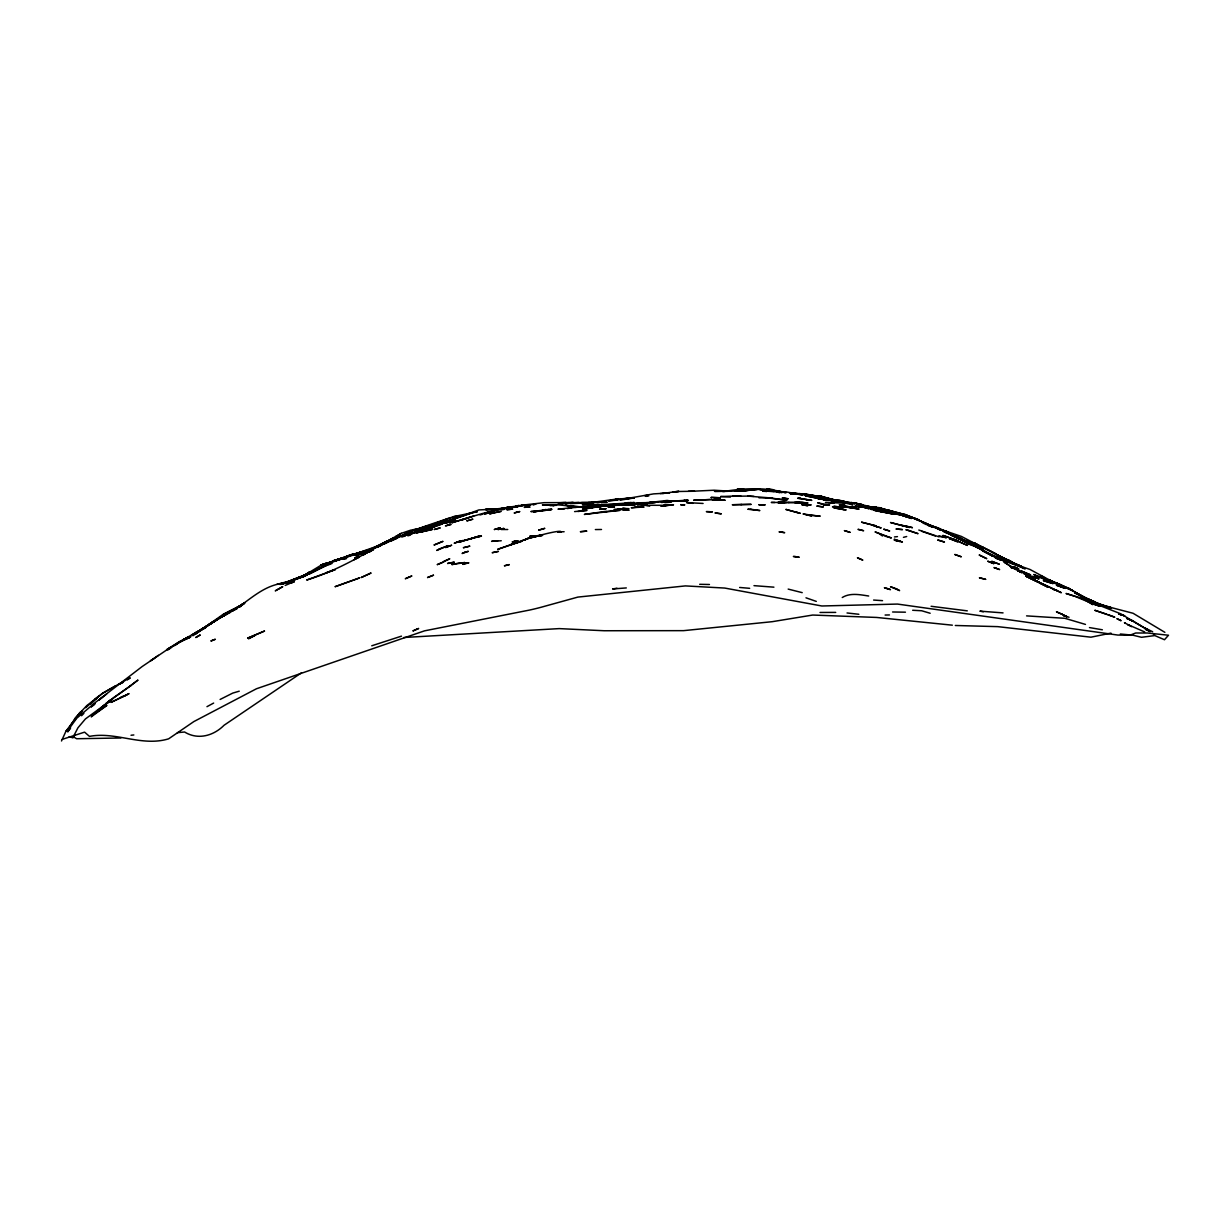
<?xml version="1.0" encoding="UTF-8"?>
<svg xmlns="http://www.w3.org/2000/svg" width="1230" height="1230" viewBox="0 0 1230 1230"><rect width="100%" height="100%" fill="white"/><g stroke="black" fill="none" stroke-linecap="round" stroke-linejoin="round"><path stroke-width="1.5" d="M61.5 740.983L66.005 731.112L72.862 722.01M62.253 739.353L84.578 732.142L89.467 736.386C115.758 731.281 141.788 747.01 168.618 738.83L193.848 721.58L256.44 688.769L424.55 630.836L529.469 610.08A128.965 66.728 -16.7 0 0 545.121 606.144L577.885 597.088L685.356 585.91L724.762 588.063L821.84 605.99L897.485 604.068L1117.809 635.064L1129.832 635.249L1135.674 633.004L1147.375 633.004L1168.5 635.234L1164.487 639.723L1154.801 635.587L1141.486 637.294L1132.845 635.172L1120.33 634.004M68.004 730.22L76.767 718.212L95.094 702.668L142.203 666.506L170.97 647.072L166.834 649.594M67.343 730.62L75.507 717.582L86.838 705.574L102.69 693.228L128.12 678.806M70.387 728.099L67.681 731.881L70.602 727.899M80.181 712.201L77.398 716.06L79.504 713.169M79.658 714.353L82.487 710.879M73.754 720.903L75.707 718.751M75.045 734.71L73.585 736.247L77.936 727.806L85.439 718.92L110.1 700.946L100.983 707.711M93.757 714.276L106.902 705.374L91.235 716.859L94.587 713.4M74.108 736.601L72.893 737.862L69.249 736.616M90.574 704.283L99.23 695.78L90.205 703.76M81.564 715.722L83.886 713.354M66.005 731.112L67.004 730.128M100.799 707.896L108.855 701.638L98.308 710.064M85.716 707.727L89.067 704.775M98.508 696.303L94.971 699.393L102.69 693.228L115.22 686.017M91.251 706.82L95.017 703.621L91.343 706.712L93.957 704.744M102.582 697.01L98.754 700.239L106.641 694.028M195.508 633.865L223.599 614.031L244.217 603.915M167.649 649.517L188.574 636.802M192.895 635.756L204.611 627.408L195.632 632.897L216.065 619.997L212.098 622.734M207.147 626.424L213.666 621.78L209.638 624.456M200.982 630.252L212.79 621.657M154.565 658.281L150.398 660.864L158.424 655.313M204.611 627.408L196.708 632.727L203.811 627.792M211.975 622.826L228.088 611.971L240.742 605.375M233.346 610.526C248.86 600.655 262.728 586.095 281.685 583.481L276.981 584.327L287.789 581.544L306.993 574.149L298.06 578.438L304.225 575.563L301.658 577.008L322.69 564.216L327.026 563.033L320.738 565.17L357.792 553.131L351.15 555.33M171.693 646.765L180.318 641.583M194.986 634.419L206.04 627.008L192.326 634.603M303.41 575.948L309.161 572.165L307.423 573.303M168.11 649.824L170.939 647.872M240.865 605.206L244.924 602.608L229.933 612.11L233.808 610.28M174.691 645.535L178.288 643.09M301.488 672.795L224.044 725.27C213.528 735.878 197.861 740.229 184.592 732.004L177.397 732.68M207.624 625.409L199.506 630.759L205.902 627.408M179.488 642.275L188.943 636.602L176.505 643.828M368.493 551.67L363.004 555.145L373.151 548.795L388.757 541.677L383.868 544.183M370.753 549.287L376.841 546.996L401.288 533.343L410.866 530.115L420.66 528.716L413.603 529.592M127.367 679.729L130.226 677.853L127.474 679.56M380.239 545.075L389.587 540.37L375.442 547.473L384.959 542.753M203.596 628.053L204.857 627.239M198.722 631.236L202.489 628.807L198.322 631.359M328.333 571.919L326.55 572.673L335.283 569.644L306.685 580.022C328.026 573.503 348.275 563.309 367.647 552.224M315.357 570.305L311.882 572.488L322.568 566.323L337.543 560.111L353.702 554.961L369.185 551.624M240.68 605.329L244.816 602.746L236.667 607.835M166.603 649.778L179.396 641.63L190.143 636.909M175.152 644.966L178.043 643.167M214.189 621.488L216.972 619.766L207.317 625.701L210.837 623.533M224.044 615.554L226.797 613.862M308.991 574.241L329.655 563.432M212.329 622.688L208.024 625.347L227.381 613.524L224.244 615.446M312.358 572.181L331.224 562.879L328.287 563.955L329.794 563.402M381.392 544.337L386.85 541.169L372.09 548.472L378.087 546.32L375.873 547.396L377.241 546.858L380.5 544.998L355.962 553.669M200.505 629.822L199.737 630.298L204.564 627.807L196.093 632.389M224.598 615.2L227.381 613.524M236.806 607.758L241.357 605.713L232.608 610.126L236.99 607.651M204.103 627.684L222.938 616.199M223.814 615.661L225.398 614.708L221.154 617.214M312.189 572.288L322.491 567.122L318.985 568.552M392.478 540.278L408.621 531.99L433.36 523.396L453.685 516.631L477.194 511.68M196.8 631.943L179.934 641.737L187.129 638.155M178.811 642.629L190.296 637.186L180.579 641.23M391.54 540.831L400.534 535.911L391.617 540.493M222.292 616.553L226.889 613.862M320.938 567.645L309.699 572.826L323.475 566.646M230.441 611.756L231.64 611.095M395.752 536.557L398.059 535.219M398.966 534.696L401.288 533.343M228.596 612.817L231.009 611.418M183.147 640.046L184.592 639.231M379.716 545.905L384.929 542.907L382.776 544.137M374.089 547.934L380.116 545.121M324.105 566.292L328.026 564.155L321.153 567.584L325.197 565.846L323.844 566.507M379.317 545.674L380.5 544.998M377.871 546.474L393.923 537.833L374.304 547.842L378.978 545.889L375.442 547.473M183.67 639.523L188.205 637.002M181.994 640.753L186.899 638.186L182.547 640.446M220.109 699.455L232.731 693.105L239.235 691.183M311.713 572.55L322.752 567.091M183.408 639.984L190.773 636.71M324.735 565.954L328.026 564.155M282.285 583.866L305.486 574.994L287.313 582.82M206.963 706.681L213.651 703.068M324.12 566.261L329.44 563.555L326.042 565.246M310.406 573.257L305.763 575.071L319.846 568.076L316.049 569.936M125.66 695.38L129.058 693.597L110.9 702.407L126.782 694.965L120.894 697.149M293.155 579.668L294.324 579.238L290.603 580.821L313.788 571.274M302.626 576.301L309.284 572.965M389.341 541.584L405.516 534.02M303.364 576.562L280.486 584.066L286.098 583.02L305.732 575.671M842.258 597.519C850.176 592.583 860.016 594.705 868.688 596.012M372.982 549.995L366.048 552.977M353.979 559.804L358.991 557.375M305.148 574.994L302.411 576.301L304.256 575.532M291.126 580.714L304.656 576.071L293.816 579.33L288.25 582.313L298.275 577.593L297.522 577.854M306.593 574.902L310.79 572.949M410.497 534.389L415.648 532.113L402.364 536.48M224.567 615.215L229.933 612.725M371.399 550.979L368.37 551.916L373.674 549.564M428.44 529.469L433.16 527.332L416.355 533.005L424.704 530.837L420.214 531.714L428.44 529.469L399.135 536.711L381.884 544.26L377.21 547.396L381.608 545.151M232.439 610.864L236.99 608.819M123.384 682.25L119.172 684.157L122.139 682.835M183.839 639.662L186.883 638.293M300.889 576.885L303.733 575.901L296.738 578.746L305.501 575.963M368.4 551.993L370.491 551.086M200.275 629.991L205.471 627.9L201.382 629.422M324.074 566.523L326.903 565.431M285.222 585.434L289.742 583.512M338.235 559.343L329.532 562.71L331.746 561.787M376.595 547.135L374.043 548.042L378.779 546.212M374.058 548.165L376.58 547.135M307.638 574.533L290.603 580.821M370.522 549.287L373.028 548.273M293.263 579.776L304.44 575.671L297.675 578.085L303.948 576.04L299.674 577.147L300.458 576.855M328.256 564.954L332.115 563.417M331.347 561.849L327.257 563.371L333.53 561.034M426.103 527.163L415.448 531.652L431.653 525.195M302.472 576.378L313.05 571.812L289.481 581.59L305.071 575.379M367.97 550.225L372.752 548.488L346.845 556.237L368.908 549.933L361.051 552.316L367.632 550.517L365.003 551.255M330.101 571.274L333.453 570.028M344.431 557.052L340.479 558.543L369.261 549.795L364.603 551.532M518.768 542.107L515.77 543.014L521.797 541.262L497.704 549.318L530.453 537.602L542.691 535.019L527.47 538.555L542.399 534.912L533.328 536.495M371.675 548.888L363.865 551.594L372.752 548.488M471.167 516.861L451.81 522.765C477.778 514.955 503.839 505.868 531.129 504.746L515.954 506.222L528.024 504.777M464.755 515.201L445.214 521.981L471.167 513.264M339.803 558.774L335.79 560.234L342.078 557.928M473.719 515.97L460.574 520.244L466.139 518.722M436.204 523.319L439.033 522.289L436.05 523.334M355.824 555.606L357.377 555.053M332.715 561.357L345.784 557.19L343.662 557.913M530.453 537.602L521.72 540.923M462.495 515.939L478.916 509.912L500.133 508.959L496.966 509.174M366.371 550.809L367.801 550.302M423.674 531.083L438.879 524.672L420.921 531.929L442.785 523.734M350.027 555.114L346.045 556.498L352.38 554.423M447.92 518.63L459.713 515.877M450.134 521.812L455.546 519.967L441.355 523.626L420.599 531.775L423.151 531.222M240.619 606.313L237.605 607.359L240.88 606.39M463.157 540.954L460.235 541.83L478.193 536.511L460.051 541.615L481.161 536.08L475.072 537.279M469.168 539.263L472.212 538.233M187.59 637.817L190.65 636.756M412.973 533.021L415.648 532.113L407.607 534.666M401.472 636.141L371.752 645.796M407.238 533.144L412.926 531.252M357.023 557.144L359.606 556.59L354.793 557.82L357.269 557.052M347.137 556.744L349.843 555.868M442.969 522.335L440.033 523.134L454.085 519.245M603.884 506.299L612.74 504.884L628.115 504.531L606.544 505.161L585.311 508.682L591.476 508.052M345.784 557.19L339.511 559.066L342.278 558.297M416.432 529.392L433.16 524.272M516.216 506.145L518.952 505.315M280.855 584.142L279.81 584.45L285.068 583.22M480.054 514.94L482.852 514.14M362.942 551.793L366.894 550.656M342.57 558.681L335.928 560.742L343.923 558.359L340.772 559.096M416.786 529.377L420.045 528.47M618.306 498.673L615.169 499.349L633.189 497.796L629.929 498.012L653.514 493.891L669.566 492.938L660.264 493.553M491.985 509.297L515.186 507.052M284.391 583.235L283.192 583.574L286.651 582.682M588.417 508.359L606.698 505.422M500.748 508.774L509.435 507.175L497.289 509.159L485.312 509.358L488.495 509.312M407.837 535.819L410.482 535.081M355.147 555.33L364.28 553.638L362.143 554.069M545.905 509.435L540.124 511.034L530.868 511.557L551.947 509.282L543.183 510.158L549.087 509.358M439.156 524.779L441.985 523.995M355.301 555.284L359.975 554.238L354.686 555.268L358.714 554.361M445.721 521.582L451.133 520.198M603.269 511.726L584.373 514.417L619.859 510.327L603.269 511.726L606.913 511.588M444.584 523.211L452.455 521.336L441.355 523.626L449.857 521.981M359.975 552.501L358.191 552.947L362.988 551.886M903.45 537.341L906.679 536.526M436.835 523.134L439.894 522.381M661.709 506.16L673.502 504.777L660.91 506.037M436.204 523.519L439.248 522.796M344.692 559.004L346.553 558.574M502.209 508.436L512.602 507.098L506.576 507.421M401.534 536.941L405.039 536.142M354.855 553.884L350.781 554.807L353.287 554.238M624.163 503.562L634.342 502.517L589.662 505.684L601.593 504.792M485.896 513.433L489.002 512.756M661.248 506.084L664.754 505.33L644.981 505.269L649.686 506.176M457.975 563.248L451.81 564.585L464.786 562.541L458.575 563.248M590.2 503.239L593.275 502.593L570.382 503.639M489.909 512.372L494.199 511.48M468.522 513.602L477.394 511.665M516.523 506.514L513.74 506.945L522.688 505.299M666.983 504.946L663.508 505.638L672.81 504.731L664.092 505.376L670.581 504.807M418.692 529.484L421.429 528.946M567.384 508.574L571.812 507.729M609.603 505.069L603.592 506.222L624.978 504.715L606.498 505.238L615.753 504.807M519.614 505.93L522.535 505.361M680.482 501.302L687.908 500.333L681.866 500.825L684.772 500.502M501.379 509.881L504.269 509.343M360.836 554.253L364.28 553.638M616.937 588.217L612.601 588.97L626.301 587.925M509.128 507.206L500.456 508.959L486.05 509.774M535.511 504.238L532.821 504.684L535.742 504.192M588.709 503.255L591.568 502.778M626.178 499.196L620.427 500.072M645.858 496.366L648.794 495.905M682.112 500.994L685.264 500.502L670.15 501.056M501.363 509.374L507.237 508.467M634.665 507.267L638.201 507.052L631.251 507.759L644.074 506.991L637.601 507.083M820.026 612.463L835.708 612.402M453.685 516.631L456.668 516.216M1110.982 633.127L1090.933 637.186L997.715 626.639L955.31 625.486M607.589 504.731L619.689 504.269M669.889 501.225L628.376 504.285L637.202 502.809L655.436 502.501L649.363 502.563M542.338 535.373L529.915 536.249L542.338 535.373C527.624 538.233 561.357 529.254 560.865 531.775L557.651 531.975L560.634 531.744M723.655 491.477C743.75 488.233 764.968 487.065 784.755 492.554M1154.555 634.373L1152.925 633.573M561.818 503.377L573.503 502.563L567.645 502.64M514.432 507.344L517.384 507.006L514.678 507.267M597.949 505.299L601.055 504.977L595.043 505.622M740.752 504.577L751.176 504.362L732.296 504.746L741.798 504.5M894.456 536.941L897.454 536.618M730.436 497.074L720.611 496.551L738.6 495.905M624.794 498.611L634.234 498.042L608.281 500.825L617.214 500.133M602.07 506.376L594.428 507.283L600.793 506.868M131.026 735.248L133.839 734.956M647.042 495.475L647.933 495.382L644.612 495.675M514.863 507.021L508.851 507.421L517.692 506.975L511.28 507.283M892.58 611.987L905.434 612.186M120.847 737.985L76.629 738.738L73.154 736.647M497.843 540.754L491.585 541.338L501.256 540.754M613.57 504.592L616.614 504.346M631.036 498.135L625.363 498.734L634.157 498.089L627.746 498.319M513.048 507.191L516.815 507.037L512.357 507.375M538.632 511.157L534.112 511.511L537.31 511.28M615.723 499.226L591.538 502.501L594.198 502.47M509.989 507.39L517.492 506.929M525.179 504.838L544.075 502.67L593.66 502.486L581.513 502.532M499.073 509.297L503.562 509.005M587.786 504.654L594.105 504.654L582.313 504.715L588.217 504.654M625.332 504.638L628.207 504.469L622.134 504.684L631.267 504.085L622.257 504.715M574.794 507.36L582.267 507.098L579.161 507.083M600.517 506.622L588.478 506.991L597.657 506.929M662.693 493.491L676.438 491.523L694.489 491.231L688.477 491.262M740.045 489.217L736.97 489.34L743.812 489.063M725.27 491.293L722.333 491.4L728.175 491.262L714.476 491.4M738.892 496.013L732.757 496.274L747.748 496.09L769.857 497.889L758.987 497.812M583.281 506.914L589.293 506.514C575.163 508.774 561.618 503.208 547.473 505.223L550.487 505.269L544.859 504.93L556.544 505.299L553.515 505.407M699.686 584.312L709.449 584.496M589.109 506.683L580.007 506.96M714.353 498.335L720.396 498.104M646.257 502.686L652.115 502.47M692.044 491.262L714.061 490.216L731.25 491.262L721.211 491.154L727.391 491.262M577.931 511.511L587.002 510.373L574.595 511.588M649.179 502.532L667.137 500.441L673.056 501.317M564.124 531.729L557.836 531.867L561.111 531.806M885.108 615.046L889.459 614.938M615.938 504.777L609.865 504.9L618.859 504.761M613.124 504.761L607.097 504.869L610.034 504.823M512.31 507.098L515.478 507.052M715.107 491.385L721.61 491.293M610.664 504.684L598.979 504.807L604.699 504.761M703.083 503.454L686.571 502.578L692.798 503.347M491.646 509.282L494.46 509.235M494.106 509.22L488.095 509.282M759.187 489.386L766.844 491.016L759.187 489.386L741.336 491.031L756.635 489.448M577.485 506.929L568.813 506.883M595.366 529.561L601.501 529.484M593.152 502.501L604.714 502.178L588.37 502.517M754.082 489.463L740.352 491.277L742.751 490.939L725.039 491.247M572.534 502.547L558.236 503.808L578.838 502.532M591.43 506.975L594.551 506.945M628.084 504.746L618.905 504.792L631.59 504.792L625.317 504.777M564.232 509.005L557.99 509.159L580.376 506.914L565.293 505.084L571.258 506.576L586.018 506.837L573.903 506.945M788.553 502.517L794.934 502.501M777.529 502.486L789.137 502.501M501.179 529.5L507.759 529.5M403.886 637.494L559.235 628.607L604.115 630.744L683.573 630.652L772.209 621.688L812.692 615.046L876.636 617.445L952.327 625.178M783.802 502.501L786.447 502.501M796.41 502.517L804.297 502.624L794.519 502.517L798.039 502.532M839.521 501.287C823.362 497.089 806.849 493.445 790.091 493.461L796.333 493.814M831.049 502.486L848.131 502.793M774.839 502.486L771.272 502.44L800.177 502.517M833.94 502.486L845.41 502.732L843.011 502.547L852.867 504.838L850.376 503.962M800.73 502.547L807.895 502.839L795.395 502.517M782.157 502.47L784.894 502.486L778.728 502.394L784.894 502.486M831.111 500.241L827.298 500.149L840.597 500.472L845.81 501.901M772.84 491.308L779.236 491.447L766.459 491.231L785.678 491.816L802.406 494.891L791.182 493.353L821.702 496.382L833.986 500.149L814.26 495.736L816.459 495.89M791.92 493.491L806.48 494.045L813.753 495.844L811.662 495.521M799.023 502.532L802.76 502.578M832.987 500.256L817.827 498.688L836.108 501.302M779.42 502.44L782.91 502.486M790.275 493.445L794.672 493.522M724.947 500.226L718.766 500.118L724.947 500.226L721.641 500.164M753.99 585.649L773.916 587.171M792.858 493.476L795.318 493.522M790.921 493.461L803.682 493.86L796.348 493.568M574.026 506.898L576.947 506.96M790.583 493.461L797.963 493.784L789.522 493.23M766.936 491.354L763 491.247L766.936 491.354L765.629 491.247M912.675 610.265L921.685 610.757L930.157 613.263M770.334 491.277L774.27 491.385L765.414 490.862M809.524 495.613L812.061 495.705L807.464 495.382L814.675 495.921M1026.573 615.876L1064.873 618.306L1085.46 624.41M753.913 496.366L747.748 496.09M847.039 612.971L858.863 614.277M736.524 496.059L741.167 496.305M843.18 502.332L846.148 502.486M873.608 600.055L882.525 600.655M628.976 508.682L622.611 508.298L625.47 508.62M739.645 587.463L749.67 588.324M885.708 536.341L891.396 537.956L875.068 531.913L886.077 536.372M868.764 506.852L883.017 509.036L890.551 511.173L876.052 508.19L903.789 514.832M809.263 500.149L811.815 500.349L806.05 499.641M792.043 493.138L821.686 496.52L837.399 500.564L817.012 496.151M878.282 511.296L893.657 514.125L876.483 510.45L898.177 514.048L911.476 518.491L901.99 515.216L906.695 516.938M810.724 495.629L823.746 497.673L816.951 495.921L819.242 496.397M813.015 495.798L817.243 496.136L808.418 495.198L810.324 495.398M1003.05 612.894L979.88 611.141L983.354 611.771M880.234 511.403L883.939 511.726L873.823 510.035L877.759 511.127M931.11 606.282L967.287 610.849M849.069 502.701L854.604 503.377L849.53 502.763M870.779 507.006L887.507 511.203M889.029 511.357L900.929 513.848L889.259 511.326L892.273 511.726M868.98 506.96L883.77 509.743M894.287 513.663L902.774 515.508M895.025 513.74L898.177 514.048L875.806 510.066L887.799 512.649M842.765 502.224L844.441 502.409M876.483 510.45L882.048 511.496M866.52 507.575L862.876 507.175L870.025 508.405L865.674 507.575M880.034 511.28L881.741 511.465L867.765 507.606L855.05 506.068L862.676 507.283L857.556 506.576M807.91 495.183L812.307 495.69L805.512 494.829M879.173 511.203L882.633 511.603M900.145 525.056L890.535 522.519L909.6 527.486L899.714 524.995L903.235 525.471M1103.479 605.944L1106.723 606.575L1102.526 605.498L1107.277 606.99M871.009 506.729L893.78 511.634L887.291 509.804L902.02 514.847M877.067 507.698L868.534 506.852L871.301 507.206M868.841 506.699L879.373 507.652L894.441 512.218M808.279 495.859L811.354 496.244M847.439 502.301L863.199 504.854L859.539 504.069M831.142 499.365L852.698 502.962M553.731 505.914L547.934 505.069L550.686 505.499M1102.357 629.791L1089.473 627.577M788.169 589.093L802.206 592.645M860.677 504.331L853.728 502.855L878.389 508.713L873.408 507.344L874.176 507.467M857.833 504.362L860.862 504.838M776.499 491.769L781.957 492.661M786.108 492.507L777.729 491.093L785.924 492.769M889.213 513.156L893.149 513.817M776.53 491.985L779.743 492.554L777.299 492.062M1029.618 576.486L1035.322 577.547L1030.202 576.609M1030.786 576.686L1039.104 578.884L1034.184 577.301M843.826 501.333L838.522 500.364L845.656 502.071M842.627 501.963L845.794 502.547M790.506 493.43L793.412 493.968L789.768 493.245M896.455 512.925L905.711 514.709L928.143 524.334L910.092 516.523M857.525 504.331L860.447 504.915M835.77 500.502L839.352 501.194L828.497 498.58M953.757 536.034L961.137 538.463L943.748 531.483M932.079 526.824L940.473 529.192M858.125 504.238L861.661 504.946M876.713 511.004L873.546 510.127M836.246 500.549L839.352 501.194M942.411 530.007L947.392 531.806L937.429 528.885L947.592 531.96L937.429 528.885M876.021 507.498L874.93 507.267L882.141 508.866M877.067 508.236L871.855 506.975L904.388 514.248L917.334 519.475L905.311 515.309M1110.567 607.205L1101.573 605.037L1133.076 613.278L1164.871 632.343M794.657 511.711L800.346 513.341L785.862 509.405L797.301 512.572M865.49 505.576L870.102 506.668M869.18 508.728L865.597 507.852L868.78 508.636M935.338 535.988L921.731 531.298M939.074 536.88L918.795 530.038M854.604 503.531L850.991 502.64L855.957 503.193L850.945 502.547L854.481 503.654M885.8 509.973L889.997 511.019M870.717 509.266L872.424 509.697M1139.764 625.255L1120.807 613.832L1079.479 597.565L1066.026 593.49L1073.621 595.935M878.066 507.759L883.832 509.266M1075.082 596.412L1092.317 603.561L1080.986 597.58L1092.778 604.668M863.322 505.392L866.643 506.283M878.297 527.147L881.187 527.962L872.793 525.287L878.343 527.147L875.483 526.302M887.983 510.435L874.945 507.206L880.419 508.62M1105.77 605.975C1085.767 600.548 1069.531 586.848 1049.836 580.529L1056.355 583.281L1048.898 579.607L1056.309 583.558M1061.536 587.125L1065.933 588.386L1056.37 585.234L1065.165 588.232L1057.462 585.034L1061.121 586.91M1069.039 617.245L1063.52 615.661L1066.548 616.66M895.455 511.972L900.222 513.371M1123.467 615.415C1108.63 611.095 1134.091 618.521 1120.776 614.646M805.988 597.811L816.289 601.393M1030.417 576.793L1033.077 577.608L1015.304 568.275L1010.568 567.307L1015.826 568.706L1011.306 567.307L1016.364 569.813M970.362 544.859L975.405 546.458L950.852 535.019L961.46 540.278M842.212 500.779L843.78 501.271M864.875 507.729L866.673 508.313M899.314 513.694L880.296 508.19L895.102 512.403M1009.676 563.017L1020.792 566.876L988.044 553.223L1007.585 562.771L981.248 549.672L992.979 556.283L984.507 551.732L988.551 553.654M1107.461 607.036L1086.444 598.81L1094.992 601.916M913.905 518.276L905.449 515.032L940.75 529.592L930.141 525.195L939.751 528.531L954.249 536.234L945.378 532.467M1017.856 564.847L1021.961 566.892L1013.458 563.094M1003.788 558.282L1011.552 561.833L997.899 555.776L1021.884 566.784L1017.456 565.108L1029.987 569.459L1056.247 583.635M1111.397 608.389L1108.384 607.328L1111.213 608.343M1100.42 605.852L1096.222 604.376M943.241 531.191L951.59 534.435M1108.015 614.662L1114.841 617.214L1094.792 610.28L1106.754 614.216M1091.21 600.394L1087.059 598.872L1093.793 602.177L1075.62 592.476M919.256 519.921L914.582 518.214L928.312 524.564M942.149 529.869L961.368 536.418L978.742 545.459L974.16 542.738M1127.018 618.475L1133.66 621.335L1126.772 618.352M1003.28 560.634L1008.354 562.587M983.539 547.596L979.019 545.751L1012.536 562.371L1008.585 560.05M1050.405 581.882L1054.418 583.466M963.136 540.939L967.057 542.553L962.137 540.447L969.809 544.49L965.888 541.953L968.871 543.891M1046.346 580.283L1049.052 581.344M1126.634 618.306L1133.291 621.165L1129.324 619.382M943.887 531.529L946.962 532.759M982.693 551.071L991.58 554.976L976.543 546.781L981.617 549.087L977.789 546.458L956.11 536.172L973.699 544.952M1148.605 630.068L1144.807 627.992L1152.648 631.728M1008.569 560.573L1023.314 567.845L1018.317 564.924M995.931 557.375L1001.866 559.988M1035.137 580.483L1039.596 582.466L1030.263 578.054L1061.336 592.722L1025.682 576.071L1037.982 582.144M1004.695 558.543L1008.938 560.373M1020.423 567.015L1025.097 569.044M974.514 542.937L996.069 553.854M1023.298 573.395L1028.618 575.917M1149.035 630.852L1145.284 629.222L1150.127 631.651M1079.233 597.457L1083.476 599.317M1039.396 582.974L1048.114 587.294L1025.989 576.024L1035.014 580.422M999.037 558.697L1001.727 559.927M1092.563 601.163L1088.442 599.241M956.479 536.341L960.814 538.356M973.699 545.628L990.95 554.868L987.49 553.008M1078.756 594.659L1074.851 592.845L1082.554 596.796L1075.035 592.922M922.715 522.888L926.636 524.733M989.735 554.361L994.378 556.529M986.937 552.762L991.58 554.976M977.85 547.642L974.283 545.936L977.327 547.658M1017.84 570.72L1021.946 572.688L1017.287 570.336L1021.3 572.473L1018.271 570.72M1003.772 560.573L999.175 558.343L1007.001 562.433M983.201 547.458L992.149 551.947M1045.039 579.638L1033.769 574.502L1072.176 590.338M1012.075 562.11L1022.745 567.445M1002.727 557.744L991.334 551.701L1002.25 557.513M1003.296 558.02L1007.37 560.081M1025.466 574.533L1029.095 576.378M1087.289 598.549L1091.271 600.624L1083.03 596.981L1095.13 602.07L1091.056 600.302L1093.808 601.808M1147.329 629.622L1132.953 621.012M970.655 541.692L974.76 544.014M1079.356 594.797L1083.23 596.919L1071.822 590.108M988.843 553.823L975.313 545.905M1125.158 623.087L1124.435 622.672L1131.523 626.67M979.511 546.074L983.754 548.442M939.612 529.177L936.445 527.409L939.782 529.254M1144.669 631.928L1127.787 624.579L1129.248 625.409M1146.99 629.437L1139.472 625.071M1059.922 585.157L1063.55 587.248M1041.241 575.855L1044.993 578.054M973.945 545.151L969.302 542.43M880.28 534.496L882.51 535.988M137.791 680.205L129.873 686.232L137.791 680.205M114.482 697.041L108.547 701.53L130.826 685.602L114.482 697.041M107.579 702.33L106.441 703.099L111.807 699.547L107.579 702.33M111.915 699.301L107.579 702.069L112.76 698.763L111.915 699.301M238.082 607.113L233.5 609.926L238.082 607.113M370.86 573.088L361.328 577.47L370.86 573.088M225.151 613.632L222.461 615.231L231.44 610.849L225.151 613.632M278.964 588.693L275.274 590.861L282.762 586.679L278.964 588.693M439.464 548.841L436.758 550.44L448.181 545.628L439.464 548.841M200.029 635.064L195.893 637.463L200.029 635.064M431.376 526.317L418.415 531.729L439.71 523.857L431.376 526.317M226.351 614.17L222.046 616.63L227.412 613.586L226.351 614.17M442.769 541.431L434.221 544.921L442.769 541.431M106.964 703.022L105.795 703.652L111.453 700.577L106.964 703.022M415.54 531.852L413.049 533.205L415.54 531.852M252.934 636.433L248.506 638.754L255.456 635.126L252.934 636.433M264.465 631.067L247.676 638.124L264.465 631.067M291.341 582.851L290.48 583.281L294.339 581.729L291.341 582.851M446.628 560.127L443.615 561.618L449.78 558.82L446.628 560.127M443.615 561.926L437.373 564.585L443.615 561.926M359.483 577.946L335.252 586.633L359.483 577.946M465.094 552.116L462.096 553.5L468.338 551.332L465.094 552.116M408.545 577.285L405.3 578.746L411.865 575.978L408.545 577.285M417.277 629.037L412.88 630.944L418.661 628.453L417.277 629.037M433.452 575.21L427.61 577.5L433.452 575.21M394.507 539.063L391.97 540.154L397.044 538.14L394.507 539.063M459.928 541.108L454.193 543.199L462.926 540.539L457.037 542.23L459.928 541.108M448.074 518.599L431.469 525.041L448.074 518.599M527.532 538.694L524.672 539.909L527.532 538.694M212.313 640.415L210.853 641.015L215.342 639.262L212.313 640.415M451.548 545.259L445.691 547.488L451.548 545.259M293.278 580.714L288.481 582.528L293.278 580.714M493.092 511.988L484.451 513.894L493.092 511.988M512.71 543.937L509.727 545.028L515.724 542.937L512.71 543.937M422.028 527.732L416.478 529.73L427.548 525.733L422.028 527.732M465.832 563.263L462.772 564.385L468.876 562.848L465.832 563.263M369.569 551.655L367.447 552.408L370.568 551.317L369.569 551.655M441.924 521.074L439.187 522.027L444.983 520.428L441.924 521.074M429.147 530.145L421.167 531.975L432.207 529.484L429.147 530.145M439.986 527.962L434.375 529.469L439.986 527.962M423.151 527.578L420.306 528.5L425.918 526.947L423.151 527.578M335.329 560.111L333.392 560.726L339.48 558.804L335.329 560.111M500.072 527.778L494.414 529.5L500.072 527.778M544.629 528.393L538.709 530.13L544.629 528.393M516.615 512.249L514.155 512.987L519.844 511.572L516.615 512.249M495.306 512.418L489.571 513.879L501.133 511.373L495.306 512.418M515.186 541.046L512.157 541.923L518.168 540.754L515.186 541.046M487.941 512.418L484.958 513.279L490.57 511.741L487.941 512.418M472.674 519.229L467 520.813L472.674 519.229M507.298 507.621L504.561 508.405L510.312 507.006L507.298 507.621M448.058 525.195L445.429 525.871L451.087 524.395L448.058 525.195M454.946 521.366L449.411 522.688L454.946 521.366M469.66 546.182L463.479 547.688L469.66 546.182M591.63 507.636L582.451 509.174L594.613 507.114L591.461 507.513M495.367 551.947L492.169 552.731L498.442 551.378L495.367 551.947M509.266 564.616L504.5 565.769L509.266 564.616M346.353 558.066L342.786 558.866L346.291 558.128M478.439 536.357L475.211 537.08L481.453 536.188L478.439 536.357M454.131 562.202L447.643 563.463L454.131 562.202M670.427 500.994L667.413 501.625L688.4 500.456L670.427 500.994M503.839 528.47L497.981 529.5L503.839 528.47M545.413 510.373L533.297 511.788L551.501 509.512L545.413 510.373M499.288 509.451L496.182 509.973L502.009 509.066L499.288 509.451M675.393 491.8L672.979 492.169L678.899 491.385L675.393 491.8M509.62 509.389L506.806 509.727L512.71 509.128L509.62 509.389M586.633 531.129L580.483 531.698L586.633 531.129M667.536 501.779L661.509 502.424L667.536 501.779M605.929 508.728L599.61 509.235L605.929 508.728M628.438 502.624L625.455 502.947L631.359 502.563L625.563 502.916L628.438 502.624M711.77 499.472L693.72 500.256L711.77 499.472M657.958 502.071L652.054 502.394L657.958 502.071M629.237 498.288L631.713 498.119L629.237 498.288M502.67 508.943L496.628 509.235L502.67 508.943M527.055 507.16L524.257 507.344L530.068 507.052L527.055 507.16M611.556 507.098L608.127 507.283L614.462 506.991L611.556 507.098M617.475 509.389L613.97 509.589L620.351 509.235L617.475 509.389M715.506 499.934L712.339 500.103L718.397 499.98L715.506 499.934M670.842 502.224L664.707 502.455L670.842 502.224M621.765 509.358L618.137 509.512L624.625 509.312L621.765 509.358M596.858 502.455L599.487 502.409L596.858 502.455M720.18 497.766L711.186 497.427L720.18 497.766M606.851 502.347L601.101 502.501L606.851 502.347M563.494 502.64L560.327 502.747L566.2 502.563L563.494 502.64M601.224 504.884L598.287 504.992L604.33 504.823L601.224 504.884M643.398 504.515L637.248 504.684L643.398 504.515M741.413 491.124L734.771 491.247L741.413 491.124M781.973 502.624L778.175 502.67L784.586 502.624L781.973 502.624M828.297 502.501L825.453 502.517L833.986 503.116L828.297 502.501M545.167 504.884L542.384 504.884L548.273 504.961L545.167 504.884M632.22 504.792L628.868 504.807L635.218 504.869L632.22 504.792M762.523 504.777L758.741 504.731L765.214 504.838L762.523 504.777M750.946 509.282L747.809 509.235L759.863 510.558L750.946 509.282M829.497 504.807L823.485 504.7L817.642 502.763L826.914 504.777L823.485 504.7L829.497 504.807M684.633 504.869L680.882 504.792L684.633 504.869M709.341 511.68L706.358 511.619L712.431 511.895L709.341 511.68M817.427 516.031L803.036 513.956L811.785 515.939L806.188 514.786L820.21 516.108L817.427 516.031M798.685 502.547L797.547 502.517L805.835 504.515L798.685 502.547M838.752 507.021L832.495 506.822L845.025 507.283L838.752 507.021M800.269 498.335L797.624 498.258L810.078 500.103L798.47 498.135L800.269 498.335M772.286 498.042L766.136 497.781L772.286 498.042M781.496 531.975L779.036 531.867L784.679 532.698L781.496 531.975M771.902 498.181L768.873 498.058L786.969 500.272L771.902 498.181M644.551 505.069L641.184 504.915L647.503 505.33L644.551 505.069M853.389 506.822L850.852 506.699L856.818 506.991L853.389 506.822M840.982 507.252L837.292 507.068L843.596 507.437L840.982 507.252M840.09 506.96L833.909 506.376L840.09 506.96M842.473 504.992L839.214 504.807L845.087 505.253L842.473 504.992M823.147 506.914L817.028 506.084L823.147 506.914M795.164 556.575L793.381 556.467L799.208 557.252L795.164 556.575M858.817 509.082L847.685 507.098L858.817 509.082M819.288 496.09L814.552 495.782L821.686 496.52L819.288 496.09M831.449 500.441L829.451 500.303L834.832 500.687L831.449 500.441M626.285 509.897L622.595 509.651L629.099 510.235L626.285 509.897M902.374 529.577L896.24 529.023L902.374 529.577M852.621 507.698L846.348 507.175L852.621 507.698M769.719 489.356L766.797 489.125L773.793 489.786L769.719 489.356M829.189 500.226L823.331 499.718L829.189 500.226M883.494 511.665L881.895 511.542L889.536 513.187L881.387 511.465L883.494 511.665M784.894 498.304L782.157 498.058L788.199 498.765L784.894 498.304M819.119 496.013L816.812 495.798L821.702 496.382L819.119 496.013M810.924 504.915L804.727 504.238L810.924 504.915M721.149 513.802L715.23 512.971L721.149 513.802M942.887 536.664L938.613 536.142L946.408 537.741L942.887 536.664M849.192 506.791L843.196 505.884L849.192 506.791M843.365 509.574L833.832 507.836L846.148 509.958L843.365 509.574M801.914 493.922L799.515 493.614L806.096 494.598L801.914 493.922M807.664 496.167L805.373 495.859L817.458 498.227L807.664 496.167M862.384 507.191L860.077 506.806L862.384 507.191M805.204 505.269L801.745 504.654L807.726 505.73L805.204 505.269M875.591 525.764L861.63 522.212L875.591 525.764M860.816 529.899L857.971 529.361L863.614 530.745L860.816 529.899M1036.721 577.408L1031.632 576.409L1036.721 577.408M899.991 514.632L896.04 513.832L901.067 514.893L899.991 514.632M862.092 504.838L854.666 502.962L862.092 504.838M897.223 540.785L894.21 540.154L899.93 541.523L897.223 540.785M899.822 541.108L894.241 539.293L902.389 542.092L899.822 541.108M912.352 527.624L905.741 526.071L912.352 527.624M889.551 530.96L883.863 529.238L889.551 530.96M1068.839 588.248L1055.924 583.082L1072.606 590.646L1068.839 588.248M985.599 579.345L979.511 577.808L985.599 579.345M1095.561 604.437L1091.287 603.377L1099.897 606.052L1091.471 603.3L1099.635 606.159L1095.561 604.437M908.832 530.484L905.88 529.73L918.057 533.666L908.832 530.484M850.038 532.344L844.487 530.637L850.038 532.344M1048.729 582.328L1043.348 580.591L1053.126 583.574L1048.729 582.328M940.95 540.954L937.691 540.001L944.471 542.03L940.95 540.954M961.122 556.713L954.911 554.515L961.122 556.713M1057.123 590.523L1052.511 589.124L1057.047 590.523M887.107 588.54L884.385 587.709L890.474 589.631L887.107 588.54M1013.72 563.294L1009.292 561.91L1017.979 564.908L1013.72 563.294M947.515 536.987L942.795 535.434L948.361 537.279L947.515 536.987M999.175 564.155L991.841 561.387L999.175 564.155M896.532 588.832L890.535 586.725L899.607 590.615L896.532 588.832M996.3 568.368L993.963 567.553L999.636 569.567L996.3 568.368M950.575 539.017L949.176 538.509L957.801 541.846L950.575 539.017M958.355 541.231L949.176 537.541L967.487 545.428L958.355 541.231M1000.866 560.111L995.485 558.005L1000.866 560.111M1060.229 584.573L1056.247 583.097L1063.981 586.664L1060.229 584.573M956.971 540.508L952.205 538.725L957.709 540.816L956.971 540.508M993.702 563.601L987.859 561.264L993.702 563.601M909.892 516.892L905.172 515.093L909.723 516.969M1030.494 574.871L1021.607 571.135L1030.494 574.871M932.786 527.163L927.804 525.256L932.955 527.24M1043.086 578.177L1039.027 576.486L1043.086 578.177M859.662 558.743L857.418 557.805L862.83 560.096L859.662 558.743M1059.045 612.94L1056.432 611.833L1061.936 614.185L1059.045 612.94M1018.578 568.844L1013.889 566.723L1018.578 568.844M978.819 547.104L974.452 545.136L983.016 549.825L978.819 547.104M1014.873 568.306L1010.199 566.107L1014.873 568.306M986.598 558.589L979.341 555.053L986.598 558.589M970.916 542.261L966.473 540.108L974.99 544.936L970.916 542.261M1064.457 615.477L1061.628 614.108L1066.948 616.691L1064.457 615.477M990.565 554.745L994.363 556.698L990.565 554.745M1120.253 620.304L1116.871 618.598L1121.099 620.72L1120.253 620.304M1007.155 564.001L1003.972 562.079L1010.829 566.461L1007.155 564.001"/></g></svg>
